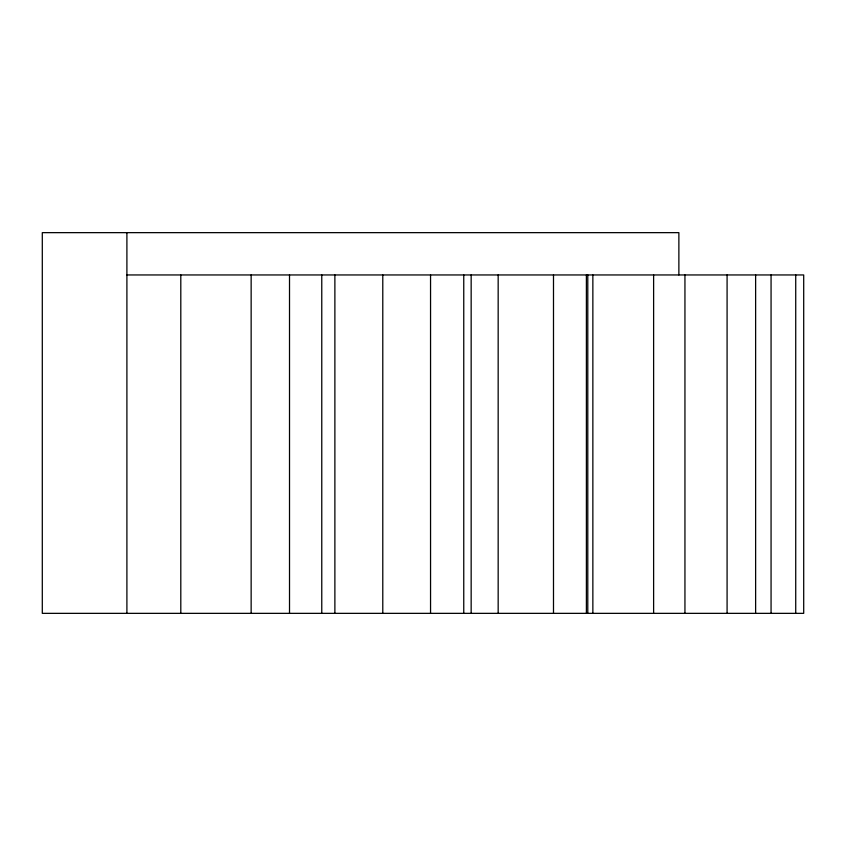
<?xml version="1.0" encoding="UTF-8"?>
<svg xmlns="http://www.w3.org/2000/svg" width="846" height="846" viewBox="0 0 846 846"><rect width="100%" height="100%" fill="white"/><g stroke="black" fill="none" stroke-linecap="round" stroke-linejoin="round"><path stroke-width="1.27" d="M126.9 274.95L803.7 274.95L803.7 613.35L42.3 613.35L42.3 232.65L678.873 232.65L678.873 274.95M795.726 274.95L795.726 613.35M771.066 274.95L771.066 613.35M755.626 274.95L755.626 613.35M727.084 274.95L727.084 613.35M684.943 274.95L684.943 613.35M653.62 274.95L653.62 613.35M592.856 274.95L592.856 613.35M587.79 274.95L587.79 613.35M586.394 274.95L586.394 613.35M553.495 274.95L553.495 613.35M498.167 274.95L498.167 613.35M471.159 274.95L471.159 613.35M463.756 274.95L463.756 613.35M430.551 274.95L430.551 613.35M382.783 274.95L382.783 613.35M334.879 274.95L334.879 613.35M321.766 274.95L321.766 613.35M289.512 274.95L289.512 613.35M251.146 274.95L251.146 613.35M180.801 274.95L180.801 613.35M126.9 232.65L126.9 613.35"/></g></svg>
